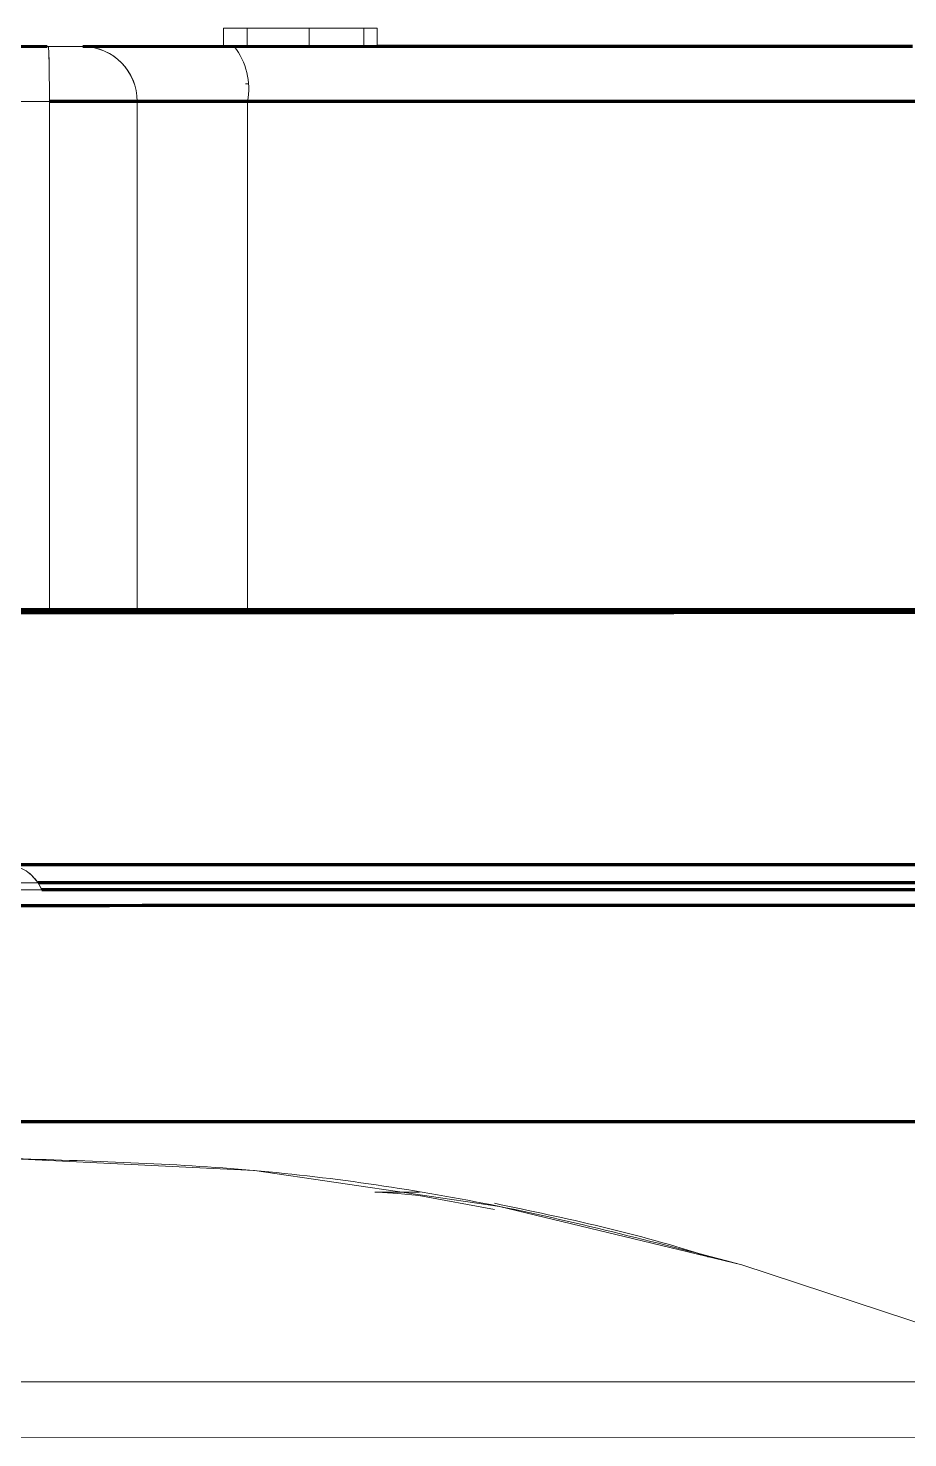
# Model space of a CAD drawing. Header units: millimetres. Extents: x -16985 to -606, y 2122 to 9380.
# Drawn here: x -1963.2 to -1915.1, y 7667.1 to 7744.1 of the extents above; entities that cross this region are included whole.
import ezdxf

# ---------------------------------------------------------------- set-up
doc = ezdxf.new("R2010")
doc.units = ezdxf.units.MM
doc.linetypes.add('K5LT_THIN', pattern=[0])

msp = doc.modelspace()

# ---------------------------------------------------------------- linework, layer by layer
at = {"color": 7, "linetype": 'K5LT_THIN', "lineweight": 18}
for p, q in [((-1951.17, 7744.117), (-1952.474, 7744.117)), ((-1952.474, 7744.117), (-1952.474, 7743.117)), ((-1948.266, 7744.117), (-1952.474, 7744.117)), ((-1951.977, 7744.117), (-1952.474, 7744.117)), ((-1952.474, 7744.117), (-1951.57, 7744.117)), ((-1952.474, 7744.117), (-1952.353, 7744.117)), ((-1952.464, 7744.117), (-1952.47, 7744.117)), ((-1952.47, 7744.117), (-1952.457, 7744.117)), ((-1952.464, 7744.117), (-1952.47, 7744.117)), ((-1952.469, 7744.117), (-1952.457, 7744.117)), ((-1952.457, 7744.117), (-1952.468, 7744.117)), ((-1952.465, 7744.117), (-1952.457, 7744.117)), ((-1952.451, 7744.117), (-1952.464, 7744.117)), ((-1952.451, 7744.117), (-1952.464, 7744.117)), ((-1952.457, 7744.117), (-1952.406, 7744.117)), ((-1952.401, 7744.117), (-1952.457, 7744.117)), ((-1952.457, 7744.117), (-1952.399, 7744.117)), ((-1952.414, 7744.117), (-1952.451, 7744.117)), ((-1952.386, 7744.117), (-1952.414, 7744.117)), ((-1952.145, 7744.117), (-1952.401, 7744.117)), ((-1952.399, 7744.117), (-1952.298, 7744.117)), ((-1952.353, 7744.117), (-1952.386, 7744.117)), ((-1952.353, 7744.117), (-1952.386, 7744.117)), ((-1952.374, 7744.117), (-1951.534, 7744.117)), ((-1952.37, 7744.117), (-1952.338, 7744.117)), ((-1952.295, 7744.117), (-1952.365, 7744.117)), ((-1951.562, 7744.117), (-1952.353, 7744.117)), ((-1951.562, 7744.117), (-1952.353, 7744.117)), ((-1952.338, 7744.117), (-1952.187, 7744.117)), ((-1952.312, 7744.117), (-1952.174, 7744.117)), ((-1952.298, 7744.117), (-1952.143, 7744.117)), ((-1952.204, 7744.117), (-1952.295, 7744.117)), ((-1948.225, 7744.117), (-1952.271, 7744.117)), ((-1951.958, 7744.117), (-1952.204, 7744.117)), ((-1952.187, 7744.117), (-1952.092, 7744.117)), ((-1952.174, 7744.117), (-1951.988, 7744.117)), ((-1951.688, 7744.117), (-1952.145, 7744.117)), ((-1952.143, 7744.117), (-1951.937, 7744.117)), ((-1952.092, 7744.117), (-1952.037, 7744.117)), ((-1951.988, 7744.117), (-1951.758, 7744.117)), ((-1951.977, 7744.117), (-1950.853, 7744.117)), ((-1951.977, 7744.117), (-1950.853, 7744.117)), ((-1951.623, 7744.117), (-1951.958, 7744.117)), ((-1951.937, 7744.117), (-1951.079, 7744.117)), ((-1951.758, 7744.117), (-1951.484, 7744.117)), ((-1951.562, 7744.117), (-1951.688, 7744.117)), ((-1951.495, 7744.117), (-1951.623, 7744.117)), ((-1951.495, 7744.117), (-1951.562, 7744.117)), ((-1951.562, 7744.117), (-1948.868, 7744.117)), ((-1951.501, 7744.117), (-1951.562, 7744.117)), ((-1951.558, 7744.117), (-1951.547, 7744.117)), ((-1951.548, 7744.117), (-1951.558, 7744.117)), ((-1951.558, 7744.117), (-1951.55, 7744.117)), ((-1951.558, 7744.117), (-1951.55, 7744.117)), ((-1951.52, 7744.117), (-1951.552, 7744.117)), ((-1951.55, 7744.117), (-1951.512, 7744.117)), ((-1951.507, 7744.117), (-1951.548, 7744.117)), ((-1951.547, 7744.117), (-1951.496, 7744.117)), ((-1951.495, 7744.117), (-1951.531, 7744.117)), ((-1951.445, 7744.117), (-1951.507, 7744.117)), ((-1951.484, 7744.117), (-1951.33, 7744.117)), ((-1951.479, 7744.117), (-1951.449, 7744.117)), ((-1951.363, 7744.117), (-1951.445, 7744.117)), ((-1951.36, 7744.117), (-1951.442, 7744.117)), ((-1951.36, 7744.117), (-1951.442, 7744.117)), ((-1951.405, 7744.117), (-1951.383, 7744.117)), ((-1951.405, 7744.117), (-1951.383, 7744.117)), ((-1950.222, 7744.117), (-1951.396, 7744.117)), ((-1951.394, 7744.117), (-1951.346, 7744.117)), ((-1951.383, 7744.117), (-1951.36, 7744.117)), ((-1951.383, 7744.117), (-1951.36, 7744.117)), ((-1951.269, 7744.117), (-1951.381, 7744.117)), ((-1951.263, 7744.117), (-1951.363, 7744.117)), ((-1951.346, 7744.117), (-1951.25, 7744.117)), ((-1950.725, 7744.117), (-1951.27, 7744.117)), ((-1950.968, 7744.117), (-1951.269, 7744.117)), ((-1951.144, 7744.117), (-1951.263, 7744.117)), ((-1951.25, 7744.117), (-1951.154, 7744.117)), ((-1951.238, 7744.117), (-1951.086, 7744.117)), ((-1947.789, 7744.117), (-1951.17, 7744.117)), ((-1951.17, 7744.117), (-1951.17, 7743.117)), ((-1951.154, 7744.117), (-1951.046, 7744.117)), ((-1951.153, 7744.117), (-1950.853, 7744.117)), ((-1951.006, 7744.117), (-1951.144, 7744.117)), ((-1951.086, 7744.117), (-1950.912, 7744.117)), ((-1951.079, 7744.117), (-1950.403, 7744.117)), ((-1951.075, 7744.117), (-1950.988, 7744.117)), ((-1951.046, 7744.117), (-1950.926, 7744.117)), ((-1950.931, 7744.117), (-1951.006, 7744.117)), ((-1950.931, 7744.117), (-1951.006, 7744.117)), ((-1950.988, 7744.117), (-1950.802, 7744.117)), ((-1950.782, 7744.117), (-1950.968, 7744.117)), ((-1950.853, 7744.117), (-1950.931, 7744.117)), ((-1950.853, 7744.117), (-1950.931, 7744.117)), ((-1950.926, 7744.117), (-1950.796, 7744.117)), ((-1950.912, 7744.117), (-1950.82, 7744.117)), ((-1950.912, 7744.117), (-1950.82, 7744.117)), ((-1950.75, 7744.117), (-1950.895, 7744.117)), ((-1950.853, 7744.117), (-1949.868, 7744.117)), ((-1950.82, 7744.117), (-1950.725, 7744.117)), ((-1950.82, 7744.117), (-1950.725, 7744.117)), ((-1950.802, 7744.117), (-1950.407, 7744.117)), ((-1950.796, 7744.117), (-1950.658, 7744.117)), ((-1950.423, 7744.117), (-1950.782, 7744.117)), ((-1950.408, 7744.117), (-1950.75, 7744.117)), ((-1950.725, 7744.117), (-1950.582, 7744.117)), ((-1950.725, 7744.117), (-1950.582, 7744.117)), ((-1948.276, 7744.117), (-1950.725, 7744.117)), ((-1950.658, 7744.117), (-1950.514, 7744.117)), ((-1950.582, 7744.117), (-1950.435, 7744.117)), ((-1950.514, 7744.117), (-1950.369, 7744.117)), ((-1950.441, 7744.117), (-1950.257, 7744.117)), ((-1950.435, 7744.117), (-1950.134, 7744.117)), ((-1950.161, 7744.117), (-1950.423, 7744.117)), ((-1950.059, 7744.117), (-1950.408, 7744.117)), ((-1950.407, 7744.117), (-1949.993, 7744.117)), ((-1950.403, 7744.117), (-1949.699, 7744.117)), ((-1950.257, 7744.117), (-1950.38, 7744.117)), ((-1950.257, 7744.117), (-1950.38, 7744.117)), ((-1950.369, 7744.117), (-1950.222, 7744.117)), ((-1950.045, 7744.117), (-1950.257, 7744.117)), ((-1950.257, 7744.117), (-1949.657, 7744.117)), ((-1950.222, 7744.117), (-1950.112, 7744.117)), ((-1950.222, 7744.117), (-1950.112, 7744.117)), ((-1947.334, 7744.117), (-1950.222, 7744.117)), ((-1949.886, 7744.117), (-1950.161, 7744.117)), ((-1950.134, 7744.117), (-1949.828, 7744.117)), ((-1950.112, 7744.117), (-1950.002, 7744.117)), ((-1950.112, 7744.117), (-1950.002, 7744.117)), ((-1949.706, 7744.117), (-1950.059, 7744.117)), ((-1949.833, 7744.117), (-1950.045, 7744.117)), ((-1950.002, 7744.117), (-1949.785, 7744.117)), ((-1949.993, 7744.117), (-1949.125, 7744.117)), ((-1949.384, 7744.117), (-1949.886, 7744.117)), ((-1949.624, 7744.117), (-1949.833, 7744.117)), ((-1949.828, 7744.117), (-1948.898, 7744.117)), ((-1949.508, 7744.117), (-1949.817, 7744.117)), ((-1949.785, 7744.117), (-1949.571, 7744.117)), ((-1949.699, 7744.117), (-1949.342, 7744.117)), ((-1949.571, 7744.117), (-1949.364, 7744.117)), ((-1948.868, 7744.117), (-1949.436, 7744.117)), ((-1949.341, 7744.117), (-1949.378, 7744.117)), ((-1949.374, 7744.117), (-1948.955, 7744.117)), ((-1949.364, 7744.117), (-1949.164, 7744.117)), ((-1949.342, 7744.117), (-1948.984, 7744.117)), ((-1949.275, 7744.117), (-1949.341, 7744.117)), ((-1949.341, 7744.117), (-1949.297, 7744.117)), ((-1949.297, 7744.117), (-1949.211, 7744.117)), ((-1949.186, 7744.117), (-1949.275, 7744.117)), ((-1949.211, 7744.117), (-1949.11, 7744.117)), ((-1949.078, 7744.117), (-1949.186, 7744.117)), ((-1949.164, 7744.117), (-1948.973, 7744.117)), ((-1948.868, 7744.117), (-1949.127, 7744.117)), ((-1949.125, 7744.117), (-1948.682, 7744.117)), ((-1949.11, 7744.117), (-1948.995, 7744.117)), ((-1949.017, 7744.117), (-1949.078, 7744.117)), ((-1949.017, 7744.117), (-1949.078, 7744.117)), ((-1948.955, 7744.117), (-1949.017, 7744.117)), ((-1948.955, 7744.117), (-1949.017, 7744.117)), ((-1948.984, 7744.117), (-1948.625, 7744.117)), ((-1948.973, 7744.117), (-1948.617, 7744.117)), ((-1948.955, 7744.117), (-1948.524, 7744.117)), ((-1948.864, 7744.117), (-1948.955, 7744.117)), ((-1948.864, 7744.117), (-1948.955, 7744.117)), ((-1948.898, 7744.117), (-1948.587, 7744.117)), ((-1948.767, 7744.117), (-1948.864, 7744.117)), ((-1948.55, 7744.117), (-1948.767, 7744.117)), ((-1948.682, 7744.117), (-1948.236, 7744.117)), ((-1948.617, 7744.117), (-1948.447, 7744.117)), ((-1948.617, 7744.117), (-1948.447, 7744.117)), ((-1948.587, 7744.117), (-1948.276, 7744.117)), ((-1948.587, 7744.117), (-1948.276, 7744.117)), ((-1948.457, 7744.117), (-1948.55, 7744.117)), ((-1948.243, 7744.117), (-1948.524, 7744.117)), ((-1948.524, 7744.117), (-1948.411, 7744.117)), ((-1948.524, 7744.117), (-1948.276, 7744.117)), ((-1948.524, 7744.117), (-1948.266, 7744.117)), ((-1947.41, 7744.117), (-1948.521, 7744.117)), ((-1948.498, 7744.117), (-1948.518, 7744.117)), ((-1948.413, 7744.117), (-1948.498, 7744.117)), ((-1948.474, 7744.117), (-1948.439, 7744.117)), ((-1948.447, 7744.117), (-1948.28, 7744.117)), ((-1948.447, 7744.117), (-1948.28, 7744.117)), ((-1948.439, 7744.117), (-1948.324, 7744.117)), ((-1948.276, 7744.117), (-1948.429, 7744.117)), ((-1948.266, 7744.117), (-1948.429, 7744.117)), ((-1948.276, 7744.117), (-1948.429, 7744.117)), ((-1948.266, 7744.117), (-1948.429, 7744.117)), ((-1948.27, 7744.117), (-1948.355, 7744.117)), ((-1948.326, 7744.117), (-1948.081, 7744.117)), ((-1948.324, 7744.117), (-1948.284, 7744.117)), ((-1948.324, 7744.117), (-1948.284, 7744.117)), ((-1948.041, 7744.117), (-1948.307, 7744.117)), ((-1948.284, 7744.117), (-1948.243, 7744.117)), ((-1948.284, 7744.117), (-1948.243, 7744.117)), ((-1948.28, 7744.117), (-1948.117, 7744.117)), ((-1947.917, 7744.117), (-1948.276, 7744.117)), ((-1945.827, 7744.117), (-1948.276, 7744.117)), ((-1947.917, 7744.117), (-1948.276, 7744.117)), ((-1948.276, 7744.117), (-1947.41, 7744.117)), ((-1948.181, 7744.117), (-1948.27, 7744.117)), ((-1948.266, 7744.117), (-1947.965, 7744.117)), ((-1948.266, 7744.117), (-1947.965, 7744.117)), ((-1947.41, 7744.117), (-1948.266, 7744.117)), ((-1948.266, 7744.117), (-1947.151, 7744.117)), ((-1948.243, 7744.117), (-1947.789, 7744.117)), ((-1948.243, 7744.117), (-1948.181, 7744.117)), ((-1948.243, 7744.117), (-1948.181, 7744.117)), ((-1946.836, 7744.117), (-1948.243, 7744.117)), ((-1948.236, 7744.117), (-1948.012, 7744.117)), ((-1948.181, 7744.117), (-1948.116, 7744.117)), ((-1948.081, 7744.117), (-1948.181, 7744.117)), ((-1948.149, 7744.117), (-1947.908, 7744.117)), ((-1948.117, 7744.117), (-1947.958, 7744.117)), ((-1948.117, 7744.117), (-1947.958, 7744.117)), ((-1948.116, 7744.117), (-1947.97, 7744.117)), ((-1947.888, 7744.117), (-1948.041, 7744.117)), ((-1948.012, 7744.117), (-1947.789, 7744.117)), ((-1947.97, 7744.117), (-1947.806, 7744.117)), ((-1947.965, 7744.117), (-1947.655, 7744.117)), ((-1947.958, 7744.117), (-1947.642, 7744.117)), ((-1947.558, 7744.117), (-1947.917, 7744.117)), ((-1947.908, 7744.117), (-1947.549, 7744.117)), ((-1947.904, 7744.117), (-1947.572, 7744.117)), ((-1947.806, 7744.117), (-1947.625, 7744.117)), ((-1947.788, 7743.117), (-1947.789, 7744.117)), ((-1947.789, 7744.117), (-1947.558, 7744.117)), ((-1947.674, 7744.117), (-1947.789, 7744.117)), ((-1944.801, 7744.117), (-1947.789, 7744.117)), ((-1947.789, 7744.117), (-1947.558, 7744.117)), ((-1947.674, 7744.117), (-1947.789, 7744.117)), ((-1946.836, 7744.117), (-1947.74, 7744.117)), ((-1947.572, 7744.117), (-1947.674, 7744.117)), ((-1947.572, 7744.117), (-1947.674, 7744.117)), ((-1947.655, 7744.117), (-1947.034, 7744.117)), ((-1947.642, 7744.117), (-1947.488, 7744.117)), ((-1947.642, 7744.117), (-1947.488, 7744.117)), ((-1947.625, 7744.117), (-1947.237, 7744.117)), ((-1947.429, 7744.117), (-1947.591, 7744.117)), ((-1947.429, 7744.117), (-1947.591, 7744.117)), ((-1947.572, 7744.117), (-1945.622, 7744.117)), ((-1947.558, 7744.117), (-1947.329, 7744.117)), ((-1947.334, 7744.117), (-1947.558, 7744.117)), ((-1947.549, 7744.117), (-1946.835, 7744.117)), ((-1947.488, 7744.117), (-1947.334, 7744.117)), ((-1947.488, 7744.117), (-1947.334, 7744.117)), ((-1947.476, 7744.117), (-1947.27, 7744.117)), ((-1947.27, 7744.117), (-1947.429, 7744.117)), ((-1947.27, 7744.117), (-1947.429, 7744.117)), ((-1947.41, 7744.117), (-1946.499, 7744.117)), ((-1947.038, 7744.117), (-1947.389, 7744.117)), ((-1947.286, 7744.117), (-1947.381, 7744.117)), ((-1947.334, 7744.117), (-1947.08, 7744.117)), ((-1945.385, 7744.117), (-1947.334, 7744.117)), ((-1947.334, 7744.117), (-1947.08, 7744.117)), ((-1947.329, 7744.117), (-1947.191, 7744.117)), ((-1947.329, 7744.117), (-1947.191, 7744.117)), ((-1947.286, 7744.117), (-1947.29, 7744.117)), ((-1946.81, 7744.117), (-1947.286, 7744.117)), ((-1947.27, 7744.117), (-1946.499, 7744.117)), ((-1947.237, 7744.117), (-1947.037, 7744.117)), ((-1947.191, 7744.117), (-1946.985, 7744.117)), ((-1947.1, 7744.117), (-1946.877, 7744.117)), ((-1947.08, 7744.117), (-1946.829, 7744.117)), ((-1946.998, 7744.117), (-1947.08, 7744.117)), ((-1946.998, 7744.117), (-1947.08, 7744.117)), ((-1947.037, 7744.117), (-1946.836, 7744.117)), ((-1947.037, 7744.117), (-1946.836, 7744.117)), ((-1947.034, 7744.117), (-1946.42, 7744.117)), ((-1946.877, 7744.117), (-1947.026, 7744.117)), ((-1946.877, 7744.117), (-1947.026, 7744.117)), ((-1946.729, 7744.117), (-1946.998, 7744.117)), ((-1946.729, 7744.117), (-1946.998, 7744.117)), ((-1946.985, 7744.117), (-1946.757, 7744.117)), ((-1946.877, 7744.117), (-1946.045, 7744.117)), ((-1946.739, 7744.117), (-1946.877, 7744.117)), ((-1946.739, 7744.117), (-1946.877, 7744.117)), ((-1945.385, 7744.117), (-1946.836, 7744.117)), ((-1946.836, 7744.117), (-1946.66, 7744.117)), ((-1946.836, 7744.117), (-1946.66, 7744.117)), ((-1946.835, 7744.117), (-1946.481, 7744.117)), ((-1946.829, 7744.117), (-1946.342, 7744.117)), ((-1946.716, 7744.117), (-1946.81, 7744.117)), ((-1946.757, 7744.117), (-1946.53, 7744.117)), ((-1946.601, 7744.117), (-1946.739, 7744.117)), ((-1946.601, 7744.117), (-1946.739, 7744.117)), ((-1946.499, 7744.117), (-1946.729, 7744.117)), ((-1946.435, 7744.117), (-1946.716, 7744.117)), ((-1946.716, 7744.117), (-1946.716, 7744.117)), ((-1946.66, 7744.117), (-1946.484, 7744.117)), ((-1946.057, 7744.117), (-1946.601, 7744.117)), ((-1946.53, 7744.117), (-1946.194, 7744.117)), ((-1944.271, 7744.117), (-1946.499, 7744.117)), ((-1944.069, 7744.117), (-1946.499, 7744.117)), ((-1946.484, 7744.117), (-1946.138, 7744.117)), ((-1946.481, 7744.117), (-1945.789, 7744.117)), ((-1946.162, 7744.117), (-1946.435, 7744.117)), ((-1946.132, 7744.117), (-1946.429, 7744.117)), ((-1946.42, 7744.117), (-1946.119, 7744.117)), ((-1946.342, 7744.117), (-1946.103, 7744.117)), ((-1946.342, 7744.117), (-1946.103, 7744.117)), ((-1946.194, 7744.117), (-1945.446, 7744.117)), ((-1945.9, 7744.117), (-1946.162, 7744.117)), ((-1946.138, 7744.117), (-1945.807, 7744.117)), ((-1946.119, 7744.117), (-1945.972, 7744.117)), ((-1946.103, 7744.117), (-1946.089, 7744.117)), ((-1946.103, 7744.117), (-1946.089, 7744.117)), ((-1946.031, 7744.117), (-1945.385, 7744.117)), ((-1945.972, 7744.117), (-1945.827, 7744.117)), ((-1945.972, 7744.117), (-1945.827, 7744.117)), ((-1945.794, 7744.117), (-1945.939, 7744.117)), ((-1945.656, 7744.117), (-1945.9, 7744.117)), ((-1945.827, 7744.117), (-1945.73, 7744.117)), ((-1945.827, 7744.117), (-1945.73, 7744.117)), ((-1945.236, 7744.117), (-1945.827, 7744.117)), ((-1945.807, 7744.117), (-1945.512, 7744.117)), ((-1945.385, 7744.117), (-1945.794, 7744.117)), ((-1945.683, 7744.117), (-1945.793, 7744.117)), ((-1945.789, 7744.117), (-1945.456, 7744.117)), ((-1945.73, 7744.117), (-1945.636, 7744.117)), ((-1945.636, 7744.117), (-1945.461, 7744.117)), ((-1945.437, 7744.117), (-1945.561, 7744.117)), ((-1945.437, 7744.117), (-1945.561, 7744.117)), ((-1945.548, 7744.117), (-1945.385, 7744.117)), ((-1945.512, 7744.117), (-1945.242, 7744.117)), ((-1945.461, 7744.117), (-1945.306, 7744.117)), ((-1945.456, 7744.117), (-1944.85, 7744.117)), ((-1945.446, 7744.117), (-1945.105, 7744.117)), ((-1945.385, 7744.117), (-1945.437, 7744.117)), ((-1945.385, 7744.117), (-1945.437, 7744.117)), ((-1945.385, 7744.117), (-1944.271, 7744.117)), ((-1945.183, 7744.117), (-1945.385, 7744.117)), ((-1945.203, 7744.117), (-1945.301, 7744.117)), ((-1945.242, 7744.117), (-1945.164, 7744.117)), ((-1945.092, 7744.117), (-1945.239, 7744.117)), ((-1944.271, 7744.118), (-1945.183, 7744.117)), ((-1945.183, 7744.117), (-1944.271, 7744.118)), ((-1944.979, 7744.117), (-1945.183, 7744.117)), ((-1945.183, 7744.117), (-1944.98, 7744.117)), ((-1945.164, 7744.117), (-1945.102, 7744.117)), ((-1944.98, 7744.117), (-1945.136, 7744.117)), ((-1945.133, 7744.117), (-1945.086, 7744.117)), ((-1945.105, 7744.117), (-1944.949, 7744.117)), ((-1945.102, 7744.117), (-1945.045, 7744.117)), ((-1945.047, 7744.117), (-1945.092, 7744.117)), ((-1945.086, 7744.117), (-1944.99, 7744.117)), ((-1945.016, 7744.117), (-1945.047, 7744.117)), ((-1945.045, 7744.117), (-1945.008, 7744.117)), ((-1944.988, 7744.117), (-1945.016, 7744.117)), ((-1945.008, 7744.117), (-1944.987, 7744.117)), ((-1944.99, 7744.118), (-1944.983, 7744.118)), ((-1944.99, 7744.117), (-1944.983, 7744.117)), ((-1944.982, 7744.118), (-1944.988, 7744.118)), ((-1944.982, 7744.117), (-1944.988, 7744.117)), ((-1944.987, 7744.117), (-1944.98, 7744.117)), ((-1944.985, 7744.117), (-1944.271, 7744.117)), ((-1944.874, 7744.117), (-1944.985, 7744.117)), ((-1944.98, 7744.118), (-1944.984, 7744.118)), ((-1944.98, 7744.117), (-1944.984, 7744.117)), ((-1944.983, 7744.118), (-1944.98, 7744.118)), ((-1944.983, 7744.117), (-1944.98, 7744.117)), ((-1944.98, 7744.118), (-1944.982, 7744.118)), ((-1944.98, 7744.117), (-1944.982, 7744.117)), ((-1944.981, 7744.117), (-1944.069, 7744.117)), ((-1944.856, 7744.117), (-1944.977, 7744.117)), ((-1944.689, 7744.117), (-1944.874, 7744.117)), ((-1944.603, 7744.117), (-1944.856, 7744.117)), ((-1944.85, 7744.117), (-1944.599, 7744.117)), ((-1944.801, 7743.117), (-1944.801, 7744.117)), ((-1944.069, 7744.117), (-1944.801, 7744.117)), ((-1944.712, 7744.118), (-1944.626, 7744.118)), ((-1944.712, 7744.117), (-1944.626, 7744.117)), ((-1944.523, 7744.117), (-1944.689, 7744.117)), ((-1944.626, 7744.117), (-1944.472, 7744.117)), ((-1944.398, 7744.117), (-1944.603, 7744.117)), ((-1944.599, 7744.117), (-1944.242, 7744.117)), ((-1944.178, 7744.117), (-1944.523, 7744.117)), ((-1944.472, 7744.117), (-1944.344, 7744.117)), ((-1944.244, 7744.117), (-1944.398, 7744.117)), ((-1944.344, 7744.117), (-1944.239, 7744.117)), ((-1944.142, 7744.117), (-1944.244, 7744.117)), ((-1944.242, 7744.117), (-1944.217, 7744.117)), ((-1944.239, 7744.117), (-1944.161, 7744.117)), ((-1944.142, 7744.117), (-1944.085, 7744.117)), ((-1944.086, 7744.117), (-1944.142, 7744.117)), ((-1944.08, 7744.117), (-1944.135, 7744.117)), ((-1944.114, 7744.117), (-1944.069, 7744.117)), ((-1944.108, 7744.117), (-1944.078, 7744.117)), ((-1944.074, 7744.117), (-1944.086, 7744.117)), ((-1944.085, 7744.117), (-1944.074, 7744.117)), ((-1944.073, 7744.118), (-1944.08, 7744.118)), ((-1944.073, 7744.117), (-1944.08, 7744.117)), ((-1944.069, 7744.117), (-1944.069, 7744.118)), ((-1944.069, 7744.117), (-1944.069, 7743.117)), ((-1962.059, 7743.115), (-1966.484, 7743.115)), ((-1962.059, 7743.115), (-1966.484, 7743.115)), ((-1962.099, 7743.116), (-1960.178, 7743.116)), ((-1962.099, 7743.116), (-1961.396, 7743.116)), ((-1960.179, 7743.116), (-1962.059, 7743.115)), ((-1961.369, 7743.116), (-1962.059, 7743.115)), ((-1961.396, 7743.116), (-1960.793, 7743.116)), ((-1960.779, 7743.116), (-1961.369, 7743.116)), ((-1960.793, 7743.116), (-1960.369, 7743.116)), ((-1960.366, 7743.116), (-1960.779, 7743.116)), ((-1960.369, 7743.116), (-1960.178, 7743.116)), ((-1960.179, 7743.116), (-1960.366, 7743.116)), ((-1959.9, 7743.116), (-1960.179, 7743.116)), ((-1960.178, 7743.116), (-1959.899, 7743.116)), ((-1959.366, 7743.116), (-1959.9, 7743.116)), ((-1959.899, 7743.116), (-1959.365, 7743.116)), ((-1958.589, 7743.116), (-1959.366, 7743.116)), ((-1959.365, 7743.116), (-1958.588, 7743.116)), ((-1957.589, 7743.116), (-1958.589, 7743.116)), ((-1958.588, 7743.116), (-1957.588, 7743.116)), ((-1956.388, 7743.116), (-1957.589, 7743.116)), ((-1957.588, 7743.116), (-1956.387, 7743.117)), ((-1955.015, 7743.116), (-1956.388, 7743.116)), ((-1956.387, 7743.117), (-1955.014, 7743.117)), ((-1953.504, 7743.116), (-1955.015, 7743.116)), ((-1955.014, 7743.117), (-1953.504, 7743.117)), ((-1951.891, 7743.117), (-1953.504, 7743.116)), ((-1953.504, 7743.117), (-1952.431, 7743.117)), ((-1952.474, 7743.117), (-1951.17, 7743.117)), ((-1952.47, 7743.117), (-1952.457, 7743.117)), ((-1952.451, 7743.117), (-1952.469, 7743.117)), ((-1952.384, 7743.117), (-1952.464, 7743.117)), ((-1952.457, 7743.117), (-1952.406, 7743.117)), ((-1952.414, 7743.117), (-1952.451, 7743.117)), ((-1952.406, 7743.117), (-1952.312, 7743.117)), ((-1952.312, 7743.117), (-1952.174, 7743.117)), ((-1951.562, 7743.117), (-1952.243, 7743.117)), ((-1952.174, 7743.117), (-1951.987, 7743.117)), ((-1951.987, 7743.117), (-1951.758, 7743.117)), ((-1945.343, 7743.117), (-1951.891, 7743.117)), ((-1951.758, 7743.117), (-1951.484, 7743.117)), ((-1951.192, 7743.117), (-1951.562, 7743.117)), ((-1951.562, 7743.117), (-1951.5, 7743.117)), ((-1951.552, 7743.117), (-1951.562, 7743.117)), ((-1951.562, 7743.117), (-1951.557, 7743.117)), ((-1951.557, 7743.117), (-1951.546, 7743.117)), ((-1951.52, 7743.117), (-1951.552, 7743.117)), ((-1951.546, 7743.117), (-1951.496, 7743.117)), ((-1951.381, 7743.117), (-1951.52, 7743.117)), ((-1951.484, 7743.117), (-1951.33, 7743.117)), ((-1951.174, 7743.117), (-1951.381, 7743.117)), ((-1951.161, 7743.117), (-1951.174, 7743.117)), ((-1951.17, 7743.117), (-1947.788, 7743.117)), ((-1951.083, 7743.117), (-1949.635, 7743.117)), ((-1949.635, 7743.117), (-1951.067, 7743.117)), ((-1950.988, 7743.117), (-1950.802, 7743.117)), ((-1950.802, 7743.117), (-1950.407, 7743.117)), ((-1950.407, 7743.117), (-1949.564, 7743.117)), ((-1949.564, 7743.117), (-1948.682, 7743.117)), ((-1949.436, 7743.117), (-1948.868, 7743.117)), ((-1949.436, 7743.117), (-1949.35, 7743.117)), ((-1949.132, 7743.117), (-1949.385, 7743.117)), ((-1948.868, 7743.117), (-1949.253, 7743.117)), ((-1948.868, 7743.117), (-1949.127, 7743.117)), ((-1948.955, 7743.117), (-1949.078, 7743.117)), ((-1948.955, 7743.117), (-1949.052, 7743.117)), ((-1949.052, 7743.117), (-1948.524, 7743.117)), ((-1948.426, 7743.117), (-1948.955, 7743.117)), ((-1948.863, 7743.117), (-1948.955, 7743.117)), ((-1948.767, 7743.117), (-1948.863, 7743.117)), ((-1948.55, 7743.117), (-1948.767, 7743.117)), ((-1948.682, 7743.117), (-1948.236, 7743.117)), ((-1948.524, 7743.117), (-1948.55, 7743.117)), ((-1948.524, 7743.117), (-1948.459, 7743.117)), ((-1948.081, 7743.117), (-1948.524, 7743.117)), ((-1948.524, 7743.117), (-1948.52, 7743.117)), ((-1948.518, 7743.117), (-1948.524, 7743.117)), ((-1948.52, 7743.117), (-1948.513, 7743.117)), ((-1948.498, 7743.117), (-1948.518, 7743.117)), ((-1948.513, 7743.117), (-1948.473, 7743.117)), ((-1948.413, 7743.117), (-1948.498, 7743.117)), ((-1948.473, 7743.117), (-1948.455, 7743.117)), ((-1948.269, 7743.117), (-1948.413, 7743.117)), ((-1948.284, 7743.117), (-1948.243, 7743.117)), ((-1948.181, 7743.117), (-1948.269, 7743.117)), ((-1948.212, 7743.117), (-1948.266, 7743.117)), ((-1948.243, 7743.117), (-1948.181, 7743.117)), ((-1948.243, 7743.117), (-1947.733, 7743.117)), ((-1948.236, 7743.117), (-1947.788, 7743.117)), ((-1948.181, 7743.117), (-1948.116, 7743.117)), ((-1948.081, 7743.117), (-1948.181, 7743.117)), ((-1948.116, 7743.117), (-1947.97, 7743.117)), ((-1947.75, 7743.117), (-1948.081, 7743.117)), ((-1947.954, 7743.117), (-1948.081, 7743.117)), ((-1947.97, 7743.117), (-1947.806, 7743.117)), ((-1947.869, 7743.117), (-1947.954, 7743.117)), ((-1947.806, 7743.117), (-1947.788, 7743.117)), ((-1947.788, 7743.117), (-1944.801, 7743.117)), ((-1945.44, 7743.117), (-1947.572, 7743.117)), ((-1947.381, 7743.117), (-1947.572, 7743.117)), ((-1947.558, 7743.117), (-1947.328, 7743.117)), ((-1947.286, 7743.117), (-1947.381, 7743.117)), ((-1947.328, 7743.117), (-1946.984, 7743.117)), ((-1946.984, 7743.117), (-1946.756, 7743.117)), ((-1946.836, 7743.117), (-1945.925, 7743.117)), ((-1946.716, 7743.117), (-1946.81, 7743.117)), ((-1946.756, 7743.117), (-1946.53, 7743.117)), ((-1945.824, 7743.117), (-1946.643, 7743.117)), ((-1946.643, 7743.117), (-1946.499, 7743.117)), ((-1946.643, 7743.117), (-1946.499, 7743.117)), ((-1946.53, 7743.117), (-1946.194, 7743.117)), ((-1946.194, 7743.117), (-1945.446, 7743.117)), ((-1945.656, 7743.117), (-1945.826, 7743.117)), ((-1945.545, 7743.117), (-1945.656, 7743.117)), ((-1945.6, 7743.117), (-1945.511, 7743.117)), ((-1945.591, 7743.117), (-1945.34, 7743.117)), ((-1945.511, 7743.117), (-1945.351, 7743.117)), ((-1945.446, 7743.117), (-1945.105, 7743.117)), ((-1944.98, 7743.117), (-1945.44, 7743.117)), ((-1945.335, 7743.117), (-1945.44, 7743.117)), ((-1939.139, 7743.118), (-1945.343, 7743.117)), ((-1945.239, 7743.117), (-1945.335, 7743.117)), ((-1945.246, 7743.117), (-1944.98, 7743.117)), ((-1945.092, 7743.117), (-1945.239, 7743.117)), ((-1945.105, 7743.117), (-1944.949, 7743.117)), ((-1945.047, 7743.117), (-1945.092, 7743.117)), ((-1945.016, 7743.117), (-1945.047, 7743.117)), ((-1944.988, 7743.117), (-1945.016, 7743.117)), ((-1944.874, 7743.117), (-1944.982, 7743.117)), ((-1944.191, 7743.117), (-1944.936, 7743.117)), ((-1944.801, 7743.117), (-1944.874, 7743.117)), ((-1944.801, 7743.117), (-1944.069, 7743.117)), ((-1944.801, 7743.117), (-1944.626, 7743.117)), ((-1944.626, 7743.117), (-1944.472, 7743.117)), ((-1944.558, 7743.117), (-1944.549, 7743.117)), ((-1944.472, 7743.117), (-1944.344, 7743.117)), ((-1944.344, 7743.117), (-1944.239, 7743.117)), ((-1944.239, 7743.117), (-1944.186, 7743.117)), ((-1944.191, 7743.118), (-1939.138, 7743.118)), ((-1933.393, 7743.118), (-1939.139, 7743.118)), ((-1939.138, 7743.118), (-1933.392, 7743.119)), ((-1928.209, 7743.119), (-1933.393, 7743.118)), ((-1933.392, 7743.119), (-1928.208, 7743.119)), ((-1923.682, 7743.119), (-1928.209, 7743.119)), ((-1928.208, 7743.119), (-1923.681, 7743.12)), ((-1919.894, 7743.12), (-1923.682, 7743.119)), ((-1923.681, 7743.12), (-1919.893, 7743.12)), ((-1916.914, 7743.12), (-1919.894, 7743.12)), ((-1919.893, 7743.12), (-1916.914, 7743.12)), ((-1914.797, 7743.12), (-1916.914, 7743.12)), ((-1916.914, 7743.12), (-1914.796, 7743.12)), ((-1951.156, 7741.069), (-1951.269, 7741.069)), ((-1951.238, 7741.069), (-1951.139, 7741.069)), ((-1951.21, 7741.069), (-1951.17, 7741.069)), ((-1966.549, 7740.115), (-1961.994, 7740.115)), ((-1961.994, 7740.115), (-1957.19, 7740.116)), ((-1961.994, 7740.115), (-1961.991, 7712.33)), ((-1957.662, 7740.117), (-1961.992, 7740.116)), ((-1957.19, 7740.116), (-1951.163, 7740.117)), ((-1957.188, 7712.331), (-1957.19, 7740.116)), ((-1957.058, 7740.117), (-1957.189, 7740.117)), ((-1951.163, 7740.117), (-1951.16, 7712.331)), ((-1961.991, 7712.33), (-1966.546, 7712.33)), ((-1961.991, 7712.33), (-1966.546, 7712.33)), ((-1964.268, 7712.33), (-1957.481, 7712.331)), ((-1961.094, 7712.33), (-1961.991, 7712.33)), ((-1960.233, 7712.33), (-1961.094, 7712.33)), ((-1959.435, 7712.33), (-1960.233, 7712.33)), ((-1958.726, 7712.33), (-1959.435, 7712.33)), ((-1958.129, 7712.331), (-1958.726, 7712.33)), ((-1957.665, 7712.331), (-1958.129, 7712.331)), ((-1957.347, 7712.331), (-1957.665, 7712.331)), ((-1957.481, 7712.331), (-1950.76, 7712.331)), ((-1957.188, 7712.331), (-1957.347, 7712.331)), ((-1956.985, 7712.331), (-1957.188, 7712.331)), ((-1956.596, 7712.331), (-1956.985, 7712.331)), ((-1956.031, 7712.331), (-1956.596, 7712.331)), ((-1955.303, 7712.331), (-1956.031, 7712.331)), ((-1954.43, 7712.331), (-1955.303, 7712.331)), ((-1953.432, 7712.331), (-1954.43, 7712.331)), ((-1952.333, 7712.331), (-1953.432, 7712.331)), ((-1951.16, 7712.331), (-1952.333, 7712.331)), ((-1944.226, 7712.332), (-1951.16, 7712.331)), ((-1950.76, 7712.332), (-1951.159, 7712.332)), ((-1951.159, 7712.332), (-1944.225, 7712.332)), ((-1944.169, 7712.333), (-1950.76, 7712.332)), ((-1950.76, 7712.331), (-1944.169, 7712.332)), ((-1937.658, 7712.333), (-1944.226, 7712.332)), ((-1944.225, 7712.332), (-1937.657, 7712.333)), ((-1937.771, 7712.333), (-1944.169, 7712.333)), ((-1944.169, 7712.332), (-1937.771, 7712.332)), ((-1931.629, 7712.334), (-1937.771, 7712.333)), ((-1937.771, 7712.332), (-1931.629, 7712.333)), ((-1931.573, 7712.333), (-1937.658, 7712.333)), ((-1937.657, 7712.333), (-1931.573, 7712.334)), ((-1931.629, 7712.333), (-1925.801, 7712.334)), ((-1925.801, 7712.334), (-1931.629, 7712.334)), ((-1926.085, 7712.334), (-1931.573, 7712.333)), ((-1931.573, 7712.334), (-1926.084, 7712.334)), ((-1921.291, 7712.334), (-1926.085, 7712.334)), ((-1926.084, 7712.334), (-1921.291, 7712.335)), ((-1920.343, 7712.335), (-1925.801, 7712.334)), ((-1925.801, 7712.334), (-1920.343, 7712.334)), ((-1917.28, 7712.335), (-1921.291, 7712.334)), ((-1921.291, 7712.335), (-1917.28, 7712.335)), ((-1920.343, 7712.334), (-1915.308, 7712.335)), ((-1915.308, 7712.335), (-1920.343, 7712.335)), ((-1914.125, 7712.335), (-1917.28, 7712.335)), ((-1917.28, 7712.335), (-1914.125, 7712.335)), ((-1915.308, 7712.335), (-1910.745, 7712.335)), ((-1965.92, 7697.403), (-1962.613, 7697.403)), ((-1962.613, 7697.403), (-1962.929, 7697.775)), ((-1962.613, 7697.405), (-1962.78, 7697.623)), ((-1962.613, 7697.405), (-1962.412, 7697.026)), ((-1962.41, 7697.021), (-1962.613, 7697.405)), ((-1962.412, 7697.026), (-1962.613, 7697.405)), ((-1962.613, 7697.403), (-1962.412, 7697.024)), ((-1962.613, 7697.403), (-1962.41, 7697.019)), ((-1962.613, 7697.403), (-1962.41, 7697.019)), ((-1962.412, 7697.024), (-1962.613, 7697.403)), ((-1962.41, 7697.019), (-1964.267, 7697.024)), ((-1962.41, 7697.019), (-1964.267, 7697.024)), ((-1964.265, 7682.332), (-1950.786, 7681.67)), ((-1950.786, 7681.67), (-1937.381, 7679.709)), ((-1941.76, 7680.498), (-1944.204, 7680.498)), ((-1944.072, 7680.482), (-1942.932, 7680.425)), ((-1943.151, 7680.436), (-1942.932, 7680.425)), ((-1942.932, 7680.425), (-1941.797, 7680.299)), ((-1942.932, 7680.425), (-1941.797, 7680.299)), ((-1941.797, 7680.299), (-1937.661, 7679.549)), ((-1941.797, 7680.299), (-1937.661, 7679.549)), ((-1937.381, 7679.709), (-1924.125, 7676.521)), ((-1924.125, 7676.521), (-1911.267, 7672.286)), ((-1924.125, 7676.521), (-1911.267, 7672.286)), ((-1911.266, 7670.12), (-2017.262, 7670.109)), ((-1911.266, 7670.12), (-2017.262, 7670.109)), ((-1911.266, 7667.072), (-2017.261, 7667.061)), ((-1911.266, 7667.072), (-2017.261, 7667.061))]:
    msp.add_line(p, q, dxfattribs=at)
at = {"color": 7, "linetype": 'K5LT_THIN', "const_width": 0.18}
for points in [[(-1966.442, 7743.116), (-1965.899, 7743.116), (-1965.356, 7743.116), (-1964.813, 7743.116), (-1964.271, 7743.116), (-1963.728, 7743.116), (-1963.185, 7743.116), (-1962.642, 7743.116), (-1962.099, 7743.116)], [(-1951.891, 7743.117), (-1953.504, 7743.116), (-1955.015, 7743.116), (-1956.388, 7743.116), (-1957.589, 7743.116), (-1958.589, 7743.116), (-1959.366, 7743.116), (-1959.9, 7743.116), (-1960.179, 7743.116)], [(-1960.178, 7743.116), (-1959.899, 7743.116), (-1959.365, 7743.116), (-1958.588, 7743.116), (-1957.588, 7743.116), (-1956.387, 7743.117), (-1955.014, 7743.117), (-1953.504, 7743.117), (-1952.393, 7743.117)], [(-1914.797, 7743.12), (-1915.995, 7743.12), (-1917.527, 7743.12), (-1919.381, 7743.12), (-1921.546, 7743.12), (-1924.005, 7743.119), (-1926.742, 7743.119), (-1929.738, 7743.119), (-1932.973, 7743.118), (-1936.423, 7743.118), (-1940.066, 7743.118), (-1943.876, 7743.117), (-1947.827, 7743.117), (-1951.891, 7743.117)], [(-1944.087, 7743.118), (-1943.875, 7743.118), (-1940.066, 7743.118), (-1936.423, 7743.119), (-1932.972, 7743.119), (-1929.738, 7743.119), (-1926.741, 7743.119), (-1924.004, 7743.12), (-1921.545, 7743.12), (-1919.381, 7743.12), (-1917.527, 7743.12), (-1915.995, 7743.12), (-1914.796, 7743.12)], [(-1957.19, 7740.116), (-1957.35, 7740.116), (-1957.667, 7740.116), (-1958.132, 7740.116), (-1958.728, 7740.116), (-1959.437, 7740.116), (-1960.235, 7740.116), (-1961.097, 7740.116), (-1961.994, 7740.115)], [(-1961.992, 7740.116), (-1961.096, 7740.116), (-1960.234, 7740.116), (-1959.436, 7740.116), (-1958.727, 7740.116), (-1958.131, 7740.116), (-1957.666, 7740.117), (-1957.349, 7740.117), (-1957.189, 7740.117)], [(-1957.19, 7740.116), (-1956.988, 7740.116), (-1956.599, 7740.116), (-1956.034, 7740.116), (-1955.306, 7740.116), (-1954.433, 7740.116), (-1953.435, 7740.116), (-1952.336, 7740.116), (-1951.163, 7740.117)], [(-1951.162, 7740.117), (-1952.335, 7740.117), (-1953.434, 7740.117), (-1954.432, 7740.117), (-1955.305, 7740.117), (-1956.033, 7740.117), (-1956.598, 7740.117), (-1956.987, 7740.117), (-1957.189, 7740.117)], [(-1911.886, 7740.121), (-1913.155, 7740.12), (-1914.777, 7740.12), (-1916.74, 7740.12), (-1919.032, 7740.12), (-1921.636, 7740.12), (-1924.534, 7740.119), (-1927.707, 7740.119), (-1931.131, 7740.119), (-1934.785, 7740.118), (-1938.642, 7740.118), (-1942.676, 7740.117), (-1946.859, 7740.117), (-1951.163, 7740.117)], [(-1951.163, 7740.117), (-1946.859, 7740.117), (-1942.676, 7740.117), (-1938.642, 7740.118), (-1934.785, 7740.118), (-1931.131, 7740.119), (-1927.707, 7740.119), (-1924.534, 7740.119), (-1921.636, 7740.12), (-1919.032, 7740.12), (-1916.74, 7740.12), (-1914.777, 7740.12), (-1913.155, 7740.12), (-1911.886, 7740.121)], [(-1895.028, 7712.337), (-1895.205, 7712.337), (-1895.733, 7712.337), (-1896.611, 7712.337), (-1897.833, 7712.337), (-1899.394, 7712.336), (-1901.285, 7712.336), (-1903.498, 7712.336), (-1906.02, 7712.336), (-1908.839, 7712.335), (-1911.94, 7712.335), (-1915.308, 7712.335), (-1918.926, 7712.334), (-1922.774, 7712.334), (-1926.834, 7712.334), (-1931.085, 7712.333), (-1935.505, 7712.333), (-1940.071, 7712.332), (-1944.761, 7712.332), (-1949.55, 7712.331), (-1954.414, 7712.331), (-1959.329, 7712.33), (-1964.268, 7712.33)], [(-1964.268, 7712.172), (-1959.149, 7712.172), (-1954.057, 7712.173), (-1949.016, 7712.173), (-1944.054, 7712.174), (-1939.194, 7712.174), (-1934.462, 7712.175), (-1929.882, 7712.175), (-1925.477, 7712.176), (-1921.27, 7712.176), (-1917.282, 7712.176), (-1913.533, 7712.177), (-1910.043, 7712.177), (-1906.829, 7712.177), (-1903.908, 7712.178), (-1901.294, 7712.178), (-1899.002, 7712.178), (-1897.042, 7712.178), (-1895.424, 7712.179), (-1894.157, 7712.179), (-1893.248, 7712.179), (-1892.701, 7712.179), (-1892.518, 7712.179)], [(-1892.518, 7712.179), (-1892.701, 7712.179), (-1893.248, 7712.179), (-1894.157, 7712.179), (-1895.424, 7712.179), (-1897.042, 7712.178), (-1899.002, 7712.178), (-1901.294, 7712.178), (-1903.908, 7712.178), (-1906.829, 7712.177), (-1910.043, 7712.177), (-1913.533, 7712.177), (-1917.282, 7712.176), (-1921.27, 7712.176), (-1925.477, 7712.176), (-1929.882, 7712.175), (-1934.462, 7712.175), (-1939.194, 7712.174), (-1944.054, 7712.174), (-1949.016, 7712.173), (-1954.057, 7712.173), (-1959.149, 7712.172), (-1964.268, 7712.172)], [(-1961.991, 7712.33), (-1961.094, 7712.33), (-1960.233, 7712.33), (-1959.435, 7712.33), (-1958.726, 7712.33), (-1958.129, 7712.331), (-1957.665, 7712.331), (-1957.347, 7712.331), (-1957.188, 7712.331)], [(-1951.16, 7712.331), (-1952.333, 7712.331), (-1953.432, 7712.331), (-1954.43, 7712.331), (-1955.303, 7712.331), (-1956.031, 7712.331), (-1956.596, 7712.331), (-1956.985, 7712.331), (-1957.188, 7712.331)], [(-1951.16, 7712.331), (-1946.857, 7712.332), (-1942.674, 7712.332), (-1938.639, 7712.332), (-1934.782, 7712.333), (-1931.129, 7712.333), (-1927.704, 7712.334), (-1924.531, 7712.334), (-1921.633, 7712.334), (-1919.029, 7712.335), (-1916.738, 7712.335), (-1914.774, 7712.335), (-1913.152, 7712.335), (-1911.883, 7712.335)], [(-1968.263, 7698.395), (-1960.271, 7698.395), (-1952.287, 7698.396), (-1944.327, 7698.397), (-1936.405, 7698.398), (-1928.539, 7698.398), (-1920.742, 7698.399), (-1913.03, 7698.4), (-1905.419, 7698.401), (-1897.923, 7698.402), (-1890.556, 7698.402), (-1883.334, 7698.403), (-1876.271, 7698.404), (-1869.38, 7698.404), (-1862.674, 7698.405), (-1856.167, 7698.406), (-1849.872, 7698.406), (-1843.801, 7698.407), (-1837.966, 7698.408), (-1832.378, 7698.408), (-1827.048, 7698.409), (-1821.987, 7698.409)], [(-1873.954, 7698.404), (-1881.499, 7698.403), (-1889.232, 7698.402), (-1897.135, 7698.402), (-1905.19, 7698.401), (-1913.379, 7698.4), (-1921.683, 7698.399), (-1930.083, 7698.398), (-1938.561, 7698.397), (-1947.097, 7698.397), (-1955.672, 7698.396), (-1964.267, 7698.395)], [(-1875.049, 7697.413), (-1881.888, 7697.413), (-1889.445, 7697.412), (-1897.162, 7697.411), (-1905.022, 7697.411), (-1913.008, 7697.41), (-1921.104, 7697.409), (-1929.292, 7697.408), (-1937.554, 7697.407), (-1945.874, 7697.407), (-1954.233, 7697.406), (-1962.613, 7697.405)], [(-1962.613, 7697.405), (-1954.233, 7697.406), (-1945.874, 7697.407), (-1937.554, 7697.407), (-1929.292, 7697.408), (-1921.104, 7697.409), (-1913.008, 7697.41), (-1905.022, 7697.411), (-1897.162, 7697.411), (-1889.445, 7697.412), (-1881.888, 7697.413), (-1874.955, 7697.413)], [(-1962.613, 7697.403), (-1954.279, 7697.404), (-1945.967, 7697.405), (-1937.693, 7697.405), (-1929.475, 7697.406), (-1921.33, 7697.407), (-1913.276, 7697.408), (-1905.33, 7697.409), (-1897.508, 7697.409), (-1889.827, 7697.41), (-1882.304, 7697.411), (-1874.953, 7697.412)], [(-1874.953, 7697.412), (-1882.304, 7697.411), (-1889.827, 7697.41), (-1897.508, 7697.409), (-1905.33, 7697.409), (-1913.276, 7697.408), (-1921.33, 7697.407), (-1929.475, 7697.406), (-1937.693, 7697.405), (-1945.967, 7697.405), (-1954.279, 7697.404), (-1962.613, 7697.403)], [(-1875.128, 7697.033), (-1882.45, 7697.032), (-1889.944, 7697.031), (-1897.593, 7697.031), (-1905.382, 7697.03), (-1913.294, 7697.029), (-1921.312, 7697.028), (-1929.421, 7697.027), (-1937.602, 7697.027), (-1945.839, 7697.026), (-1954.115, 7697.025), (-1962.412, 7697.024)], [(-1962.412, 7697.024), (-1954.115, 7697.025), (-1945.839, 7697.026), (-1937.602, 7697.027), (-1929.421, 7697.027), (-1921.312, 7697.028), (-1913.294, 7697.029), (-1905.382, 7697.03), (-1897.593, 7697.031), (-1889.944, 7697.031), (-1882.45, 7697.032), (-1875.128, 7697.033)], [(-1964.266, 7696.16), (-1956.148, 7696.161), (-1948.045, 7696.161), (-1939.975, 7696.162), (-1931.953, 7696.163), (-1923.996, 7696.164), (-1916.118, 7696.165), (-1908.337, 7696.165), (-1900.667, 7696.166), (-1893.123, 7696.167), (-1885.721, 7696.167), (-1878.476, 7696.168), (-1871.401, 7696.169), (-1864.511, 7696.169), (-1857.82, 7696.17), (-1851.341, 7696.171), (-1845.086, 7696.171), (-1839.069, 7696.172), (-1833.301, 7696.172), (-1827.794, 7696.173), (-1822.558, 7696.173)], [(-1964.266, 7696.158), (-1956.148, 7696.159), (-1948.045, 7696.16), (-1939.975, 7696.16), (-1931.953, 7696.161), (-1923.996, 7696.162), (-1916.118, 7696.163), (-1908.337, 7696.163), (-1900.667, 7696.164), (-1893.123, 7696.165), (-1885.721, 7696.166), (-1878.476, 7696.166), (-1871.401, 7696.167), (-1864.511, 7696.168), (-1857.82, 7696.169), (-1851.341, 7696.169), (-1845.086, 7696.17), (-1839.069, 7696.17), (-1833.301, 7696.171), (-1827.794, 7696.172), (-1822.558, 7696.172)], [(-1822.558, 7696.172), (-1827.794, 7696.172), (-1833.301, 7696.171), (-1839.069, 7696.17), (-1845.086, 7696.17), (-1851.341, 7696.169), (-1857.82, 7696.169), (-1864.511, 7696.168), (-1871.401, 7696.167), (-1878.476, 7696.166), (-1885.721, 7696.166), (-1893.123, 7696.165), (-1900.667, 7696.164), (-1908.337, 7696.163), (-1916.118, 7696.163), (-1923.996, 7696.162), (-1931.953, 7696.161), (-1939.975, 7696.16), (-1948.045, 7696.16), (-1956.148, 7696.159), (-1964.266, 7696.158)], [(-1964.265, 7684.342), (-1955.897, 7684.343), (-1947.547, 7684.344), (-1939.231, 7684.344), (-1930.969, 7684.345), (-1922.777, 7684.346), (-1914.673, 7684.347), (-1906.674, 7684.348), (-1898.797, 7684.348), (-1891.058, 7684.349), (-1883.474, 7684.35), (-1876.061, 7684.351), (-1868.835, 7684.351), (-1861.81, 7684.352), (-1855.002, 7684.353), (-1848.425, 7684.353), (-1842.093, 7684.354)], [(-1842.093, 7684.354), (-1848.425, 7684.353), (-1855.002, 7684.353), (-1861.81, 7684.352), (-1868.835, 7684.351), (-1876.061, 7684.351), (-1883.474, 7684.35), (-1891.058, 7684.349), (-1898.797, 7684.348), (-1906.674, 7684.348), (-1914.673, 7684.347), (-1922.777, 7684.346), (-1930.969, 7684.345), (-1939.231, 7684.344), (-1947.547, 7684.344), (-1955.897, 7684.343), (-1964.265, 7684.342)]]:
    msp.add_lwpolyline(points, dxfattribs=at)
at = {"color": 7, "linetype": 'K5LT_THIN', "lineweight": 18}
for centre, radius, start, end in [((-1960.185, 7740.121), 2.994, 359.8966, 89.89615), ((-1960.184, 7740.122), 2.995, 359.89812, 88.73798), ((-1954.799, 7740.822), 3.704, 349.01999, 38.27949)]:
    msp.add_arc(centre, radius, start, end, dxfattribs=at)
for points, knots in [([(-1961.994, 7740.115), (-1961.994, 7740.511), (-1961.996, 7741.301), (-1962.009, 7742.293), (-1962.029, 7742.982), (-1962.049, 7743.071), (-1962.059, 7743.115)], [0, 0, 0, 0, 0.251647, 0.502188, 0.751635, 1, 1, 1, 1]), ([(-1962.059, 7743.115), (-1962.05, 7743.082), (-1962.036, 7743.028), (-1962.02, 7742.684), (-1962.014, 7742.391), (-1962.01, 7742.236)], [0, 0, 0, 0, 0.430676, 0.699239, 1, 1, 1, 1]), ([(-1962.01, 7742.236), (-1962.005, 7741.937), (-1961.998, 7741.479), (-1961.994, 7740.72), (-1961.994, 7740.317), (-1961.994, 7740.115)], [0, 0, 0, 0, 0.484655, 0.742003, 1, 1, 1, 1]), ([(-1964.267, 7698.395), (-1963.966, 7698.331), (-1963.515, 7698.235), (-1962.955, 7697.834), (-1962.727, 7697.547), (-1962.613, 7697.403)], [0, 0, 0, 0, 0.500225, 0.750729, 1, 1, 1, 1]), ([(-1962.613, 7697.403), (-1962.727, 7697.547), (-1962.955, 7697.835), (-1963.516, 7698.235), (-1963.967, 7698.331), (-1964.267, 7698.395)], [0, 0, 0, 0, 0.250015, 0.500939, 1, 1, 1, 1]), ([(-1964.265, 7682.332), (-1959.782, 7682.2), (-1950.793, 7681.937), (-1937.34, 7679.949), (-1928.551, 7677.669), (-1924.125, 7676.521)], [0, 0, 0, 0, 0.330556, 0.662914, 1, 1, 1, 1]), ([(-1937.661, 7679.882), (-1933.734, 7679.061), (-1929.79, 7678.236), (-1925.978, 7676.96), (-1925.962, 7676.955)], [0, 0, 0, 0, 0.995849, 1, 1, 1, 1])]:
    msp.add_open_spline(points, degree=3, knots=knots, dxfattribs=at)

doc.saveas('drawing.dxf')
